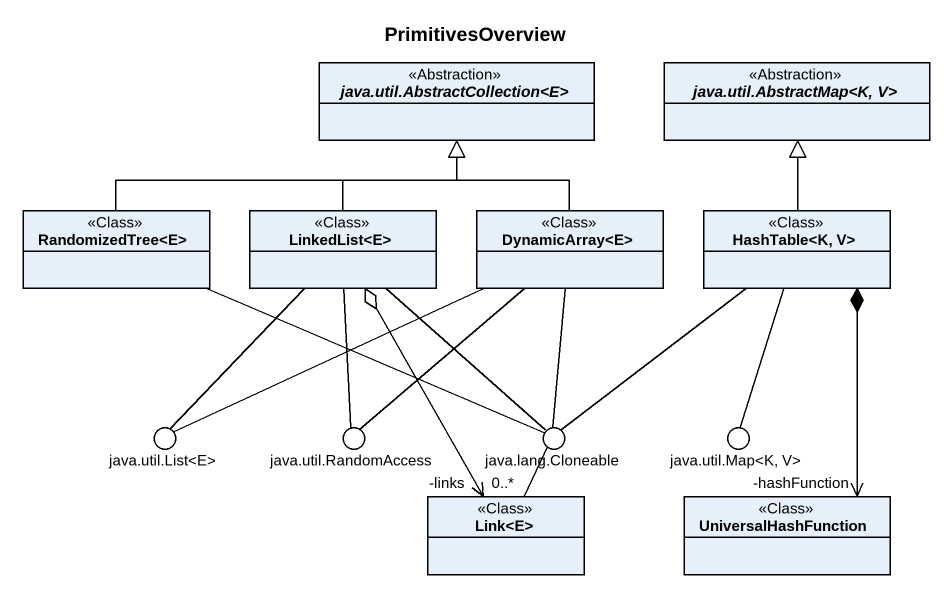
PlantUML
@startuml
title PrimitivesOverview
allowmixing
hide circle
hide empty members
abstract class "java.util.AbstractCollection<E>" as java_util <<Abstraction>>
abstract class "java.util.AbstractMap<K, V>" as java_util_AbstractMap_K_V <<Abstraction>>
class "RandomizedTree<E>" as RandomizedTree_E <<Class>>
class "LinkedList<E>" as LinkedList_E <<Class>>
class "DynamicArray<E>" as DynamicArray_E <<Class>>
class "HashTable<K, V>" as HashTable_K_V <<Class>>
() "java.util.List<E>" as java_util_List_E
() "java.util.RandomAccess" as java_util_RandomAccess
() "java.lang.Cloneable" as java_lang_Cloneable
() "java.util.Map<K, V>" as java_util_Map_K_V
class "Link<E>" as Link_E <<Class>>
class UniversalHashFunction <<Class>>
RandomizedTree_E -right-|> java_util
RandomizedTree_E -right- java_lang_Cloneable
LinkedList_E -up-|> java_util
LinkedList_E -- java_util_List_E
LinkedList_E -- java_util_RandomAccess
LinkedList_E -- java_lang_Cloneable
LinkedList_E o--> "-links\n0..*" Link_E
DynamicArray_E -up-|> java_util
DynamicArray_E -left- java_util_List_E
DynamicArray_E -- java_util_RandomAccess
DynamicArray_E -- java_lang_Cloneable
HashTable_K_V -up-|> java_util_AbstractMap_K_V
HashTable_K_V -- java_lang_Cloneable
HashTable_K_V -- java_util_Map_K_V
HashTable_K_V *--> "-hashFunction" UniversalHashFunction
Link_E -up- java_lang_Cloneable
@enduml
